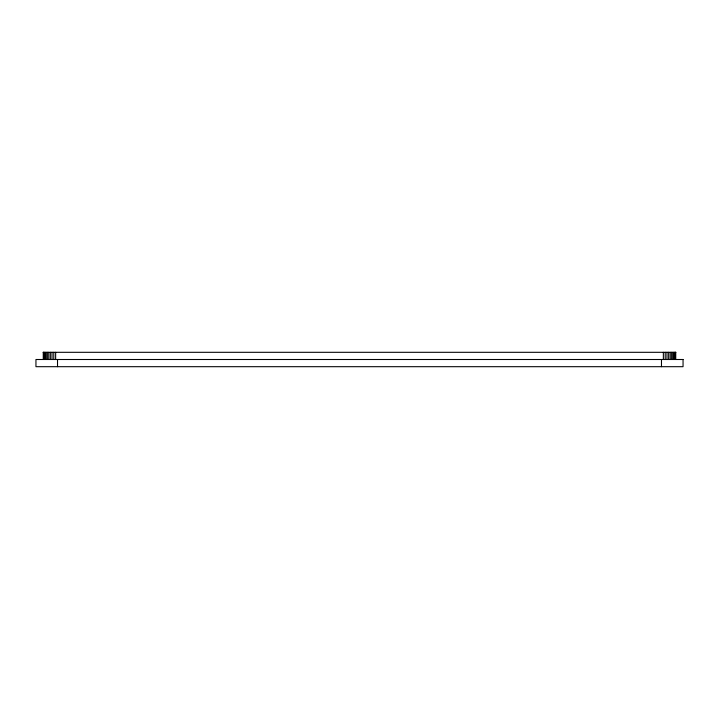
<?xml version="1.0" encoding="UTF-8"?>
<svg xmlns="http://www.w3.org/2000/svg" width="719" height="719" viewBox="0 0 719 719"><rect width="100%" height="100%" fill="white"/><g stroke="black" fill="none" stroke-linecap="round" stroke-linejoin="round"><path stroke-width="1.08" d="M43.14 352.31L675.86 352.31M675.734 352.31L675.734 359.5M675.366 352.31L675.366 359.5M674.764 352.31L674.764 359.5M673.937 352.31L673.937 359.5M672.885 352.31L672.885 359.5M671.645 352.31L671.645 359.5M670.234 352.31L670.234 359.5M668.67 352.31L668.67 359.5M666.98 352.31L666.98 359.5M665.201 352.31L665.201 359.5M663.358 352.31L663.358 359.5M661.48 359.5L661.48 366.69M57.52 359.5L57.52 366.69M55.642 352.31L55.642 359.5M53.799 352.31L53.799 359.5M52.02 352.31L52.02 359.5M50.33 352.31L50.33 359.5M48.766 352.31L48.766 359.5M47.355 352.31L47.355 359.5M46.115 352.31L46.115 359.5M45.063 352.31L45.063 359.5M44.236 352.31L44.236 359.5M43.634 352.31L43.634 359.5M43.266 352.31L43.266 359.5M683.05 359.5L35.95 359.5L35.95 366.69L683.05 366.69L683.05 359.5"/></g></svg>
